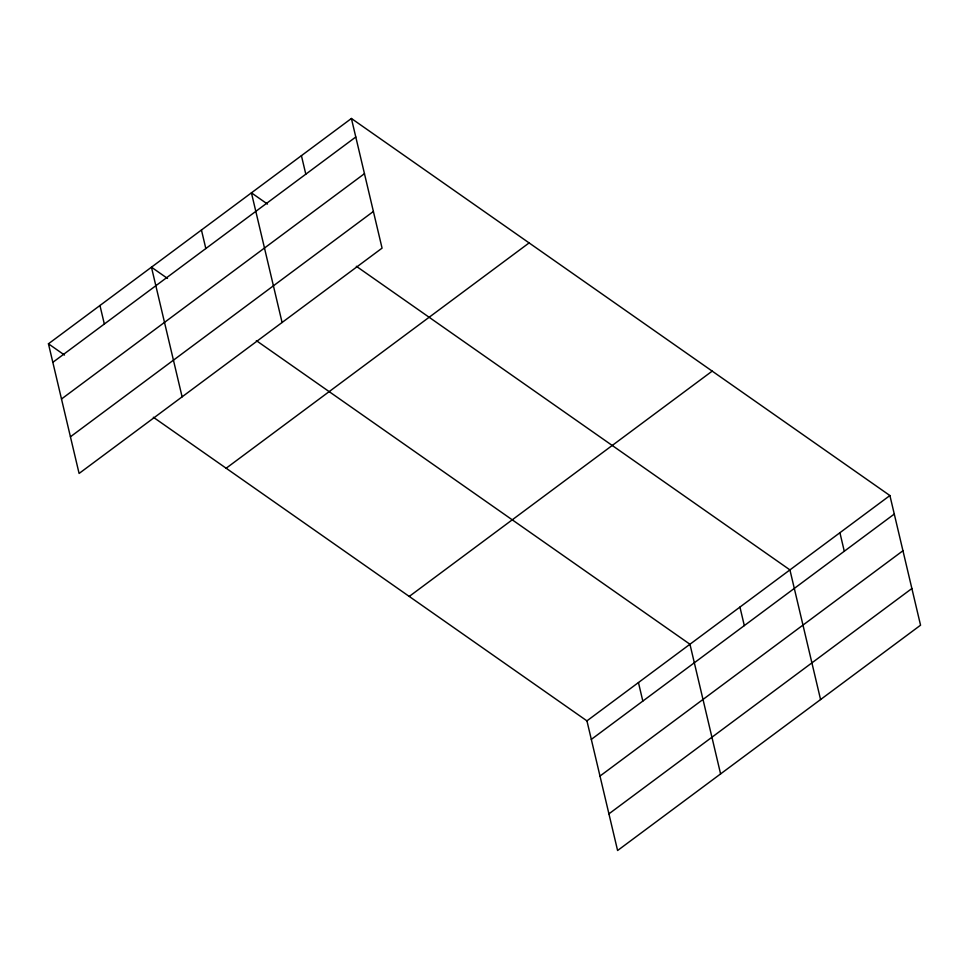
<?xml version="1.0" encoding="UTF-8"?>
<svg xmlns="http://www.w3.org/2000/svg" width="969" height="969" viewBox="0 0 969 969"><rect width="100%" height="100%" fill="white"/><g stroke="black" fill="none" stroke-linecap="round" stroke-linejoin="round"><path stroke-width="1.45" d="M351.408 118.484L382.065 248.137L79.095 473.453L48.45 343.801L351.408 118.484L889.905 495.547L920.55 625.199L617.592 850.516L586.935 720.863L153.344 417.251M52.835 362.333L355.793 137.004M61.495 398.998L364.453 173.681M70.434 436.789L373.392 211.46M226.152 468.233L529.11 242.916M409.245 596.432L712.203 371.115M586.935 720.863L889.905 495.547M591.32 739.395L894.278 514.067M599.993 776.06L902.951 550.743M608.92 813.851L911.877 588.522M267.48 204.071L251.431 192.843L282.088 322.495M356.326 266.281L789.929 569.893L820.573 699.557M167.504 278.43L151.455 267.19L182.111 396.854M256.349 340.64L689.952 644.252L720.597 773.904M48.45 343.801L64.487 355.042M839.917 532.72L844.29 551.252M739.941 607.078L744.313 625.611M638.45 682.564L642.822 701.084M301.42 155.658L305.804 174.19M201.443 230.016L205.828 248.548M99.952 305.501L104.337 324.021"/></g></svg>
